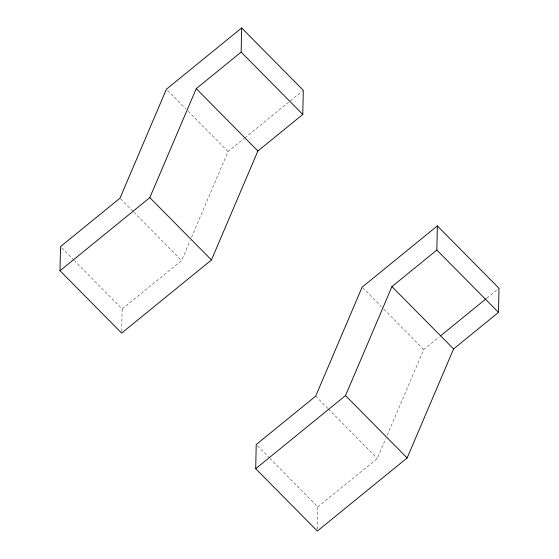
<?xml version="1.0" encoding="UTF-8"?>
<svg xmlns="http://www.w3.org/2000/svg" width="559" height="559" viewBox="0 0 559 559"><rect width="100%" height="100%" fill="white"/><g stroke="black" fill="none" stroke-linecap="round" stroke-linejoin="round"><path stroke-width="0.42" stroke-dasharray="2.79 2.1" d="M121.68 331.361L122.148 308.945L74.41 260.655M317.379 529.324L317.847 506.908L270.109 458.618M122.148 308.945L181.619 260.536L190.151 240.503M191.52 237.296L228.044 151.559L244.171 138.429M317.847 506.908L377.318 458.499L385.85 438.466M387.219 435.258L423.743 349.522L439.199 336.944M244.842 137.884L302.622 90.844M486.903 298.108L498.991 288.262M167.616 90.432L185.742 108.767M188.159 111.213L228.044 151.559M362.707 287.78L381.441 306.73M383.858 309.176L423.743 349.522M120.583 198.794L133.28 211.63M133.88 212.245L181.619 260.536M315.681 396.149L327.77 408.37M328.371 408.985L377.318 458.499M61.721 247.819L73.809 260.047M257.419 445.782L269.508 458.01"/><path stroke-width="0.84" d="M60.009 270.738L60.512 246.596L119.982 198.186L166.407 89.209L241.656 27.95L303.292 90.299L302.789 114.441L257.881 151L211.456 259.97L121.645 333.087L60.009 270.738L149.819 197.62L196.244 88.643L241.153 52.092L241.656 27.95M255.708 468.701L256.211 444.559L315.681 396.149L362.106 287.172L437.355 225.913L498.991 288.262L498.488 312.404L453.58 348.963L407.155 457.94L317.344 531.05L255.708 468.701L345.518 395.583L391.943 286.613L436.852 250.055L437.355 225.913M440.541 335.847L486.225 298.66M241.153 52.092L302.789 114.441M436.852 250.055L498.488 312.404M196.244 88.643L257.881 151M391.943 286.613L453.58 348.963M149.819 197.62L211.456 259.97M345.518 395.583L407.155 457.94"/></g></svg>
